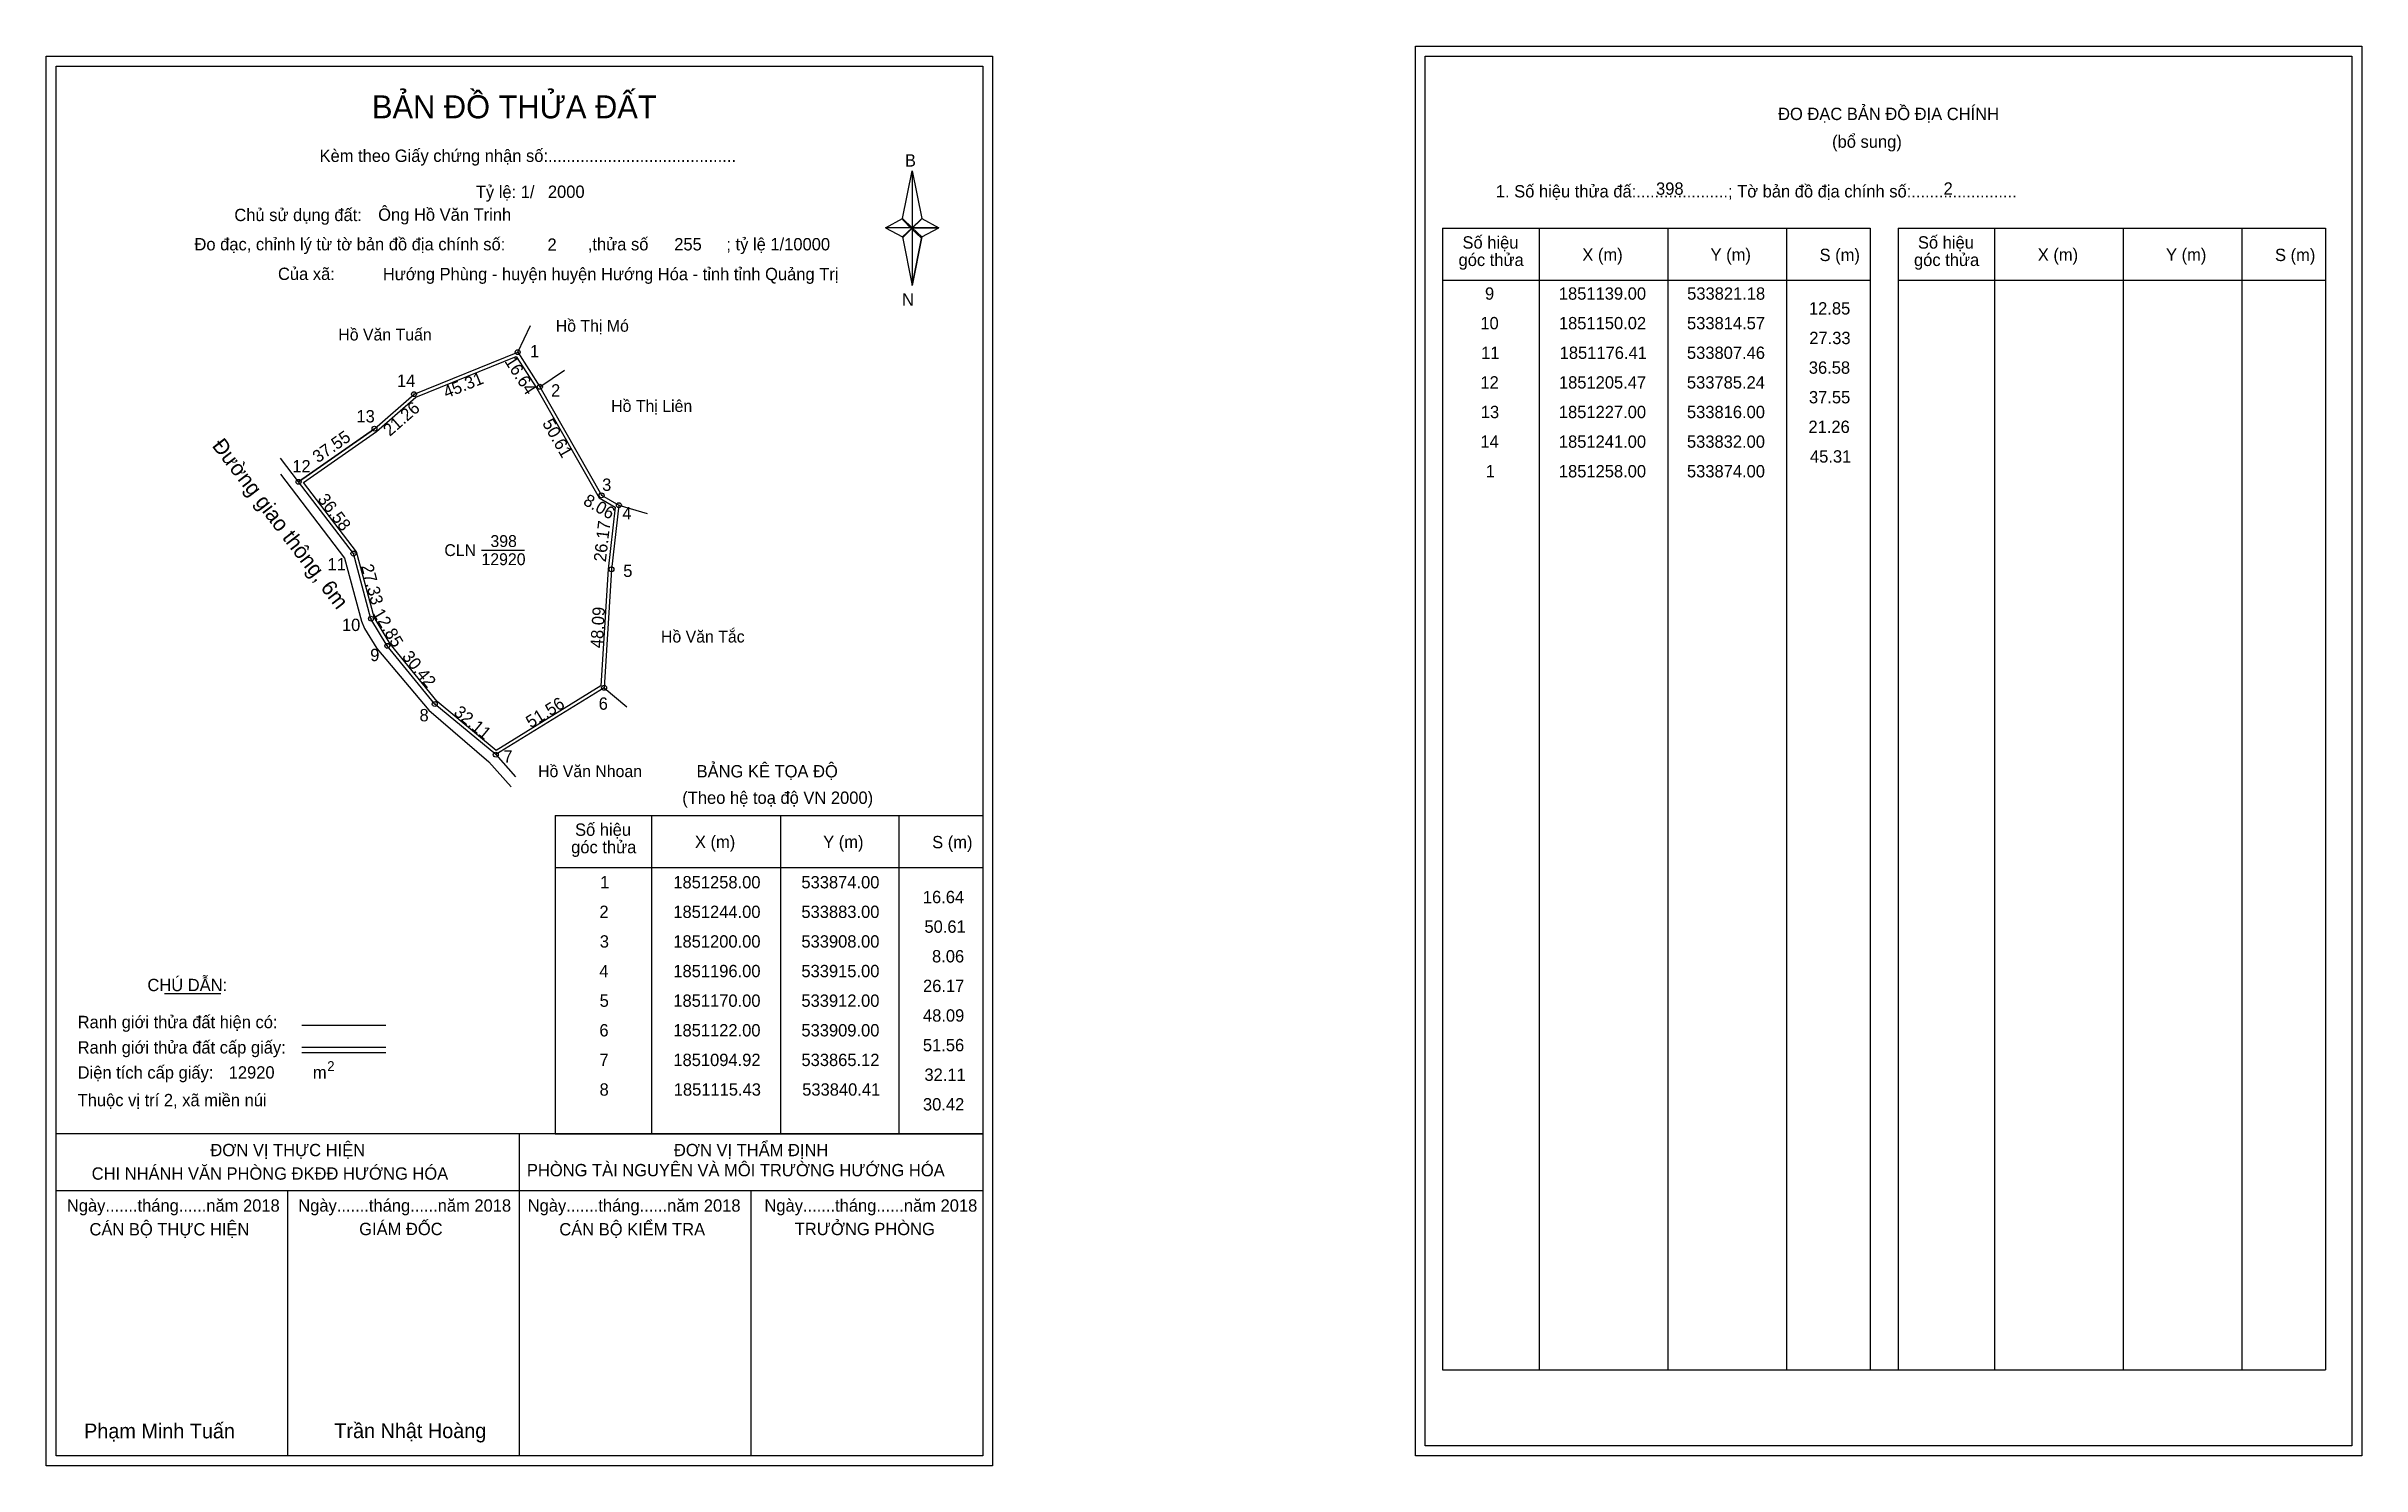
# Model space of a CAD drawing. Extents: x 533683 to 534621, y 1850807 to 1851382.
import ezdxf

# ---------------------------------------------------------------- set-up
doc = ezdxf.new("R2010")
doc.units = 0
for name, color, linetype in [('Level 1', 7, 'Continuous'), ('Level 10', 7, 'Continuous'), ('Level 11', 7, 'Continuous'), ('Level 13', 7, 'Continuous'), ('Level 27', 7, 'Continuous'), ('Level 3', 7, 'Continuous'), ('Level 49', 7, 'Continuous'), ('Level 53', 7, 'Continuous'), ('Level 55', 7, 'Continuous'), ('Level 6', 7, 'Continuous'), ('Level 60', 7, 'Continuous'), ('Level 63', 7, 'Continuous'), ('Level 9', 7, 'Continuous')]:
    doc.layers.add(name, color=color, linetype=linetype)

msp = doc.modelspace()

# ---------------------------------------------------------------- linework, layer by layer
at = {"layer": 'Level 1'}
for p, q in [((534241.68, 1851377.95), (534241.68, 1851377.95)), ((533687.04, 1851373.95), (533687.04, 1851373.95)), ((534029.88, 1851312.19), (534033.81, 1851331.47)), ((534033.81, 1851331.47), (534033.81, 1851308.42)), ((534033.81, 1851331.47), (534037.75, 1851312.19)), ((534022.99, 1851308.42), (534029.88, 1851312.19)), ((534029.88, 1851312.19), (534033.81, 1851308.42)), ((534033.52, 1851307.98), (534029.88, 1851311.75)), ((534037.45, 1851311.75), (534033.52, 1851307.98)), ((534033.52, 1851307.98), (534037.45, 1851311.75)), ((534037.75, 1851312.19), (534033.81, 1851308.42)), ((534033.81, 1851308.42), (534029.88, 1851304.74)), ((534033.52, 1851307.98), (534029.88, 1851304.3)), ((534029.88, 1851304.3), (534033.52, 1851307.98)), ((534029.88, 1851304.74), (534033.81, 1851285.02)), ((534037.45, 1851304.3), (534033.52, 1851307.98)), ((534033.81, 1851308.42), (534033.81, 1851285.02)), ((534033.81, 1851308.42), (534044.64, 1851308.42)), ((534033.81, 1851308.42), (534037.75, 1851304.74)), ((534037.75, 1851304.74), (534033.81, 1851285.02)), ((534037.75, 1851304.74), (534044.64, 1851308.42)), ((534248.75, 1851308.24), (534421.95, 1851308.24)), ((534287.93, 1850845.71), (534287.93, 1851308.24)), ((534340.07, 1850845.71), (534340.07, 1851308.24)), ((534388.02, 1851308.24), (534388.02, 1850845.71)), ((534421.95, 1851308.24), (534421.95, 1850845.71)), ((534433.26, 1851308.24), (534606.46, 1851308.24)), ((534472.44, 1850845.71), (534472.44, 1851308.24)), ((534524.59, 1850845.71), (534524.59, 1851308.24)), ((534572.53, 1851308.24), (534572.53, 1850845.71)), ((534606.46, 1851308.24), (534606.46, 1850845.71)), ((534248.75, 1851287.19), (534421.95, 1851287.19)), ((534433.26, 1851287.19), (534606.46, 1851287.19)), ((533889.22, 1851070.3), (534062.42, 1851070.3)), ((533928.4, 1850941.25), (533928.4, 1851070.3)), ((533980.55, 1850941.25), (533980.55, 1851070.3)), ((534028.49, 1851070.3), (534028.49, 1850941.25)), ((533889.22, 1851049.24), (534062.42, 1851049.24)), ((533730.87, 1850998.08), (533753.68, 1850998.08)), ((533786.6, 1850985.27), (533820.62, 1850985.27)), ((533786.6, 1850976.38), (533820.62, 1850976.38)), ((533786.6, 1850974.19), (533820.62, 1850974.19)), ((533900.69, 1850941.25), (533687.03, 1850941.25)), ((534062.42, 1850941.25), (533852.74, 1850941.25)), ((533874.73, 1850810.8), (533874.73, 1850941.25)), ((533889.22, 1850941.24), (534062.42, 1850941.24)), ((534062.43, 1850918.14), (533687.03, 1850918.14)), ((533780.88, 1850810.8), (533780.88, 1850918.14)), ((533968.58, 1850810.8), (533968.58, 1850918.14)), ((534248.75, 1850845.71), (534606.46, 1850845.71)), ((534617.08, 1850814.8), (534617.08, 1850814.8)), ((534062.42, 1850810.8), (534062.42, 1850810.8))]:
    msp.add_line(p, q, dxfattribs=at)
for points in [[(534029.88, 1851312.19), (534033.81, 1851331.47), (534033.81, 1851308.42)], [(534033.81, 1851308.42), (534037.75, 1851312.19), (534044.64, 1851308.42)], [(534022.99, 1851308.42), (534029.88, 1851304.74), (534033.81, 1851308.42)], [(534033.81, 1851308.42), (534033.81, 1851285.02), (534037.75, 1851304.74)]]:
    msp.add_lwpolyline(points, close=True, dxfattribs=at)
at = {"layer": 'Level 10'}
for p, q in [((533816, 1851227), (533785.24, 1851205.47)), ((533814.57, 1851150.02), (533807.46, 1851176.41))]:
    msp.add_line(p, q, dxfattribs=at)
for points in [[(533874, 1851258), (533883, 1851244), (533908, 1851200), (533915, 1851196), (533912, 1851170), (533909, 1851122), (533865.12, 1851094.92), (533840.41, 1851115.43), (533821.18, 1851139), (533814.57, 1851150.02), (533807.46, 1851176.41), (533785.24, 1851205.47), (533816, 1851227), (533832, 1851241)], [(533873.45, 1851256.27), (533881.8, 1851243.28), (533906.97, 1851198.97), (533913.5, 1851195.24), (533910.61, 1851170.12), (533907.65, 1851122.81), (533865.24, 1851096.64), (533841.41, 1851116.42), (533822.33, 1851139.81), (533815.87, 1851150.57), (533808.74, 1851177.04), (533787.24, 1851205.16), (533816.86, 1851225.9), (533832.74, 1851239.79)]]:
    msp.add_lwpolyline(points, close=True, dxfattribs=at)
for points in [[(533777.86, 1851208.53), (533803.81, 1851174.6), (533810.7, 1851149.03), (533812, 1851146)], [(533812, 1851146), (533817, 1851138), (533838, 1851113), (533862.31, 1851092.05), (533871.33, 1851081.85)]]:
    msp.add_lwpolyline(points, dxfattribs=at)
at = {"layer": 'Level 11'}
for centre in [(533874, 1851258), (533874, 1851258), (533883, 1851244), (533832, 1851241), (533816, 1851227), (533785.24, 1851205.47), (533908, 1851200), (533915, 1851196), (533807.46, 1851176.41), (533912, 1851170), (533814.57, 1851150.02), (533821.18, 1851139), (533909, 1851122), (533840.41, 1851115.43), (533865.12, 1851094.92)]:
    msp.add_circle(centre, 1, dxfattribs=at)
at = {"layer": 'Level 27'}
for p, q in [((533874, 1851258), (533879.17, 1851268.83)), ((533883, 1851244), (533892.98, 1851250.66)), ((533785.24, 1851205.47), (533777.95, 1851215)), ((533915, 1851196), (533926.51, 1851192.59)), ((533909, 1851122), (533918.2, 1851114.3)), ((533865.12, 1851094.92), (533873.07, 1851085.93))]:
    msp.add_line(p, q, dxfattribs=at)
at = {"layer": 'Level 3'}
for p, q in [((534248.75, 1851308.24), (534248.75, 1850845.71)), ((534433.26, 1851308.24), (534433.26, 1850845.71)), ((533889.22, 1851070.3), (533889.22, 1850941.25))]:
    msp.add_line(p, q, dxfattribs=at)
at = {"layer": 'Level 63'}
for points in [[(533683.03, 1851377.95), (534066.43, 1851377.95), (534066.43, 1850806.8), (533683.03, 1850806.8)], [(534237.68, 1851381.95), (534621.09, 1851381.95), (534621.09, 1850810.8), (534237.68, 1850810.8)], [(534241.68, 1851377.95), (534617.09, 1851377.95), (534617.09, 1850814.8), (534241.68, 1850814.8)], [(533687.03, 1851373.95), (534062.43, 1851373.95), (534062.43, 1850810.8), (533687.03, 1850810.8)]]:
    msp.add_lwpolyline(points, close=True, dxfattribs=at)
at = {"layer": 'Level 9'}
msp.add_line((533859.34, 1851177.79), (533876.82, 1851177.79), dxfattribs=at)

# ---------------------------------------------------------------- texts
at = {"layer": 'Level 1'}
for s, height, p in [('BẢN ĐỒ THỬA ĐẤT', 9.3313, (533814.97, 1851352.76)), ('ĐO ĐẠC BẢN ĐỒ ĐỊA CHÍNH', 5, (534384.64, 1851352.07)), ('(bổ sung)', 5, (534406.52, 1851340.83)), ('Kèm theo Giấy chứng nhận số:.........................................', 5, (533793.73, 1851335.1)), ('B', 5, (534030.9, 1851333.22)), ('1. Số hiệu thửa đấ:....................; Tờ bản đồ địa chính số:.......................', 5, (534270.3, 1851320.71)), ('Chủ sử dụng đất:', 5, (533759.21, 1851311.12)), ('Đo đạc, chỉnh lý từ tờ bản đồ địa chính số:                  ,thửa số                 ; tỷ lệ 1/10000', 5, (533743.05, 1851299.26)), ('Số hiệu', 5, (534256.78, 1851299.98)), ('X (m)', 5, (534305.34, 1851295.03)), ('Y (m)', 5, (534357.29, 1851295.03)), ('S (m)', 5, (534401.45, 1851294.93)), ('Số hiệu', 5, (534441.29, 1851299.98)), ('X (m)', 5, (534489.85, 1851295.03)), ('Y (m)', 5, (534541.81, 1851295.03)), ('S (m)', 5, (534585.97, 1851294.93)), ('Của xã:', 5, (533776.89, 1851287.26)), ('góc thửa', 5, (534255.19, 1851292.92)), ('góc thửa', 5, (534439.71, 1851292.92)), ('N', 5, (534029.7, 1851276.88)), ('BẢNG KÊ TỌA ĐỘ', 5, (533946.49, 1851085.7)), ('(Theo hệ toạ độ VN 2000)', 5, (533940.69, 1851074.98)), ('Số hiệu', 5, (533897.25, 1851062.03)), ('góc thửa', 5, (533895.67, 1851054.97)), ('X (m)', 5, (533945.81, 1851057.08)), ('Y (m)', 5, (533997.77, 1851057.08)), ('S (m)', 5, (534041.93, 1851056.98)), ('CHÚ DẪN:', 5, (533723.99, 1850999.09)), ('Ranh giới thửa đất hiện có:', 5, (533695.73, 1850984.09)), ('Ranh giới thửa đất cấp giấy:', 5, (533695.73, 1850973.81)), ('Diện tích cấp giấy:', 5, (533695.73, 1850963.65)), ('m', 5, (533791.04, 1850963.69)), ('2', 4, (533796.83, 1850966.71)), ('Thuộc vị trí 2, xã miền núi', 5, (533695.73, 1850952.45)), ('ĐƠN VỊ THỰC HIỆN', 5, (533749.5, 1850932.21)), ('ĐƠN VỊ THẨM ĐỊNH', 5, (533937.3, 1850932.21)), ('CHI NHÁNH VĂN PHÒNG ĐKĐĐ HƯỚNG HÓA', 5, (533701.42, 1850922.69)), ('PHÒNG TÀI NGUYÊN VÀ MÔI TRƯỜNG HƯỚNG HÓA', 5, (533877.75, 1850924.07)), ('Ngày.......tháng......năm 2018', 5, (533691.37, 1850909.74)), ('Ngày.......tháng......năm 2018', 5, (533785.11, 1850909.74)), ('Ngày.......tháng......năm 2018', 5, (533878.06, 1850909.74)), ('Ngày.......tháng......năm 2018', 5, (533973.98, 1850909.74)), ('CÁN BỘ THỰC HIỆN', 5, (533700.53, 1850900.11)), ('GIÁM ĐỐC', 5, (533809.79, 1850900.23)), ('CÁN BỘ KIỂM TRA', 5, (533890.87, 1850900.11)), ('TRƯỞNG PHÒNG', 5, (533986.25, 1850900.23)), ('Phạm Minh Tuấn', 6, (533698.35, 1850817.88)), ('Trần Nhật Hoàng', 6, (533799.73, 1850817.98))]:
    msp.add_text(s, height=height, dxfattribs=at).set_placement(p)
at = {"layer": 'Level 11'}
msp.add_text('Tỷ lệ: 1/', height=5, dxfattribs=at).set_placement((533857.05, 1851320.48))
at = {"layer": 'Level 13'}
for s, p in [('CLN', (533844.3, 1851175.39)), ('398', (533862.96, 1851179.07)), ('12920', (533859.34, 1851171.71))]:
    msp.add_text(s, height=4.8, dxfattribs=at).set_placement(p)
at = {"layer": 'Level 49'}
for s, height, rotation, p in [('16.64', 5, 302.73523, (533868.52, 1851254.31)), ('45.31', 5, 22.03623, (533845.12, 1851239.22)), ('21.26', 5, 41.18593, (533822.2, 1851223.65)), ('37.55', 5, 34.98952, (533793.09, 1851212.92)), ('50.61', 5, 299.60445, (533883.81, 1851229.25)), ('Đường giao thông, 6m', 6.25, 307.40243, (533749.9, 1851220.05)), ('36.58', 5, 307.40243, (533792.7, 1851198.35)), ('8.06', 5, 330.25512, (533900.18, 1851196.5)), ('26.17', 5, 83.41806, (533909.7, 1851172.81)), ('27.33', 5, 285.07861, (533810.48, 1851171.36)), ('12.85', 5, 300.95611, (533815.1, 1851152.25)), ('48.09', 5, 86.42367, (533908.39, 1851137.96)), ('30.42', 5, 309.20989, (533826.88, 1851134.55)), ('32.11', 5, 320.30637, (533847.74, 1851111.42)), ('51.56', 5, 31.6803, (533879.27, 1851105.53))]:
    msp.add_text(s, height=height, rotation=rotation, dxfattribs=at).set_placement(p)
at = {"layer": 'Level 53'}
for s, p in [('9', (534265.9, 1851279.27)), ('1851139.00', (534295.83, 1851279.27)), ('533821.18', (534347.8, 1851279.27)), ('10', (534264.02, 1851267.27)), ('1851150.02', (534295.85, 1851267.27)), ('533814.57', (534347.75, 1851267.27)), ('12.85', (534397.15, 1851273.27)), ('27.33', (534397.28, 1851261.27)), ('11', (534264.34, 1851255.27)), ('1851176.41', (534296.15, 1851255.27)), ('533807.46', (534347.73, 1851255.27)), ('36.58', (534397.09, 1851249.27)), ('12', (534264.04, 1851243.27)), ('1851205.47', (534295.86, 1851243.27)), ('533785.24', (534347.71, 1851243.27)), ('13', (534264.2, 1851231.27)), ('1851227.00', (534295.83, 1851231.27)), ('533816.00', (534347.72, 1851231.27)), ('37.55', (534397.15, 1851237.27)), ('21.26', (534396.95, 1851225.27)), ('14', (534264.02, 1851219.27)), ('1851241.00', (534295.83, 1851219.27)), ('533832.00', (534347.72, 1851219.27)), ('45.31', (534397.57, 1851213.27)), ('1', (534266.19, 1851207.27)), ('1851258.00', (534295.83, 1851207.27)), ('533874.00', (534347.72, 1851207.27)), ('1', (533907.42, 1851040.74)), ('1851258.00', (533937.06, 1851040.74)), ('533874.00', (533988.95, 1851040.74)), ('16.64', (534038.15, 1851034.74)), ('2', (533907.12, 1851028.74)), ('1851244.00', (533937.06, 1851028.74)), ('533883.00', (533988.95, 1851028.74)), ('50.61', (534038.8, 1851022.74)), ('3', (533907.27, 1851016.74)), ('1851200.00', (533937.06, 1851016.74)), ('533908.00', (533988.95, 1851016.74)), ('4', (533907.09, 1851004.74)), ('1851196.00', (533937.06, 1851004.74)), ('533915.00', (533988.95, 1851004.74)), ('8.06', (534041.87, 1851010.74)), ('26.17', (534038.22, 1850998.74)), ('5', (533907.21, 1850992.74)), ('1851170.00', (533937.06, 1850992.74)), ('533912.00', (533988.95, 1850992.74)), ('48.09', (534038.21, 1850986.74)), ('6', (533907.11, 1850980.74)), ('1851122.00', (533937.06, 1850980.74)), ('533909.00', (533988.95, 1850980.74)), ('7', (533907.13, 1850968.74)), ('1851094.92', (533937.08, 1850968.74)), ('533865.12', (533988.97, 1850968.74)), ('51.56', (534038.17, 1850974.74)), ('8', (533907.18, 1850956.74)), ('1851115.43', (533937.23, 1850956.74)), ('533840.41', (533989.27, 1850956.74)), ('32.11', (534038.8, 1850962.74)), ('30.42', (534038.2, 1850950.74))]:
    msp.add_text(s, height=5, dxfattribs=at).set_placement(p)
at = {"layer": 'Level 55'}
for s, height, p in [('390', 0.22, (533873.76, 1851257.78)), ('384', 0.22, (533873.76, 1851257.78)), ('390', 0.22, (533873.76, 1851257.78)), ('1', 0.8, (533873.78, 1851258)), ('384', 0.22, (533882.76, 1851243.78)), ('387', 0.22, (533882.76, 1851243.78)), ('2', 0.8, (533882.73, 1851244)), ('14', 0.8, (533831.43, 1851241)), ('390', 0.22, (533831.76, 1851240.78)), ('390', 0.22, (533831.76, 1851240.78)), ('13', 0.8, (533815.46, 1851227)), ('390', 0.22, (533815.76, 1851226.78)), ('390', 0.22, (533815.76, 1851226.78)), ('12', 0.8, (533784.67, 1851205.47)), ('390', 0.22, (533785, 1851205.25)), ('390', 0.22, (533785, 1851205.25)), ('0', 0.22, (533785.16, 1851205.25)), ('0', 0.22, (533785.16, 1851205.25)), ('387', 0.22, (533907.76, 1851199.78)), ('3', 0.8, (533907.75, 1851200)), ('4', 0.8, (533914.72, 1851196)), ('387', 0.22, (533914.76, 1851195.78)), ('401', 0.22, (533914.78, 1851195.78)), ('11', 0.8, (533806.94, 1851176.41)), ('0', 0.22, (533807.38, 1851176.19)), ('0', 0.22, (533807.38, 1851176.19)), ('401', 0.22, (533911.78, 1851169.78)), ('5', 0.8, (533911.74, 1851170)), ('10', 0.8, (533814, 1851150.02)), ('0', 0.22, (533814.49, 1851149.8)), ('0', 0.22, (533814.49, 1851149.8)), ('9', 0.8, (533820.91, 1851139)), ('0', 0.22, (533821.1, 1851138.78)), ('0', 0.22, (533821.1, 1851138.78)), ('410', 0.22, (533908.76, 1851121.78)), ('6', 0.8, (533908.73, 1851122)), ('401', 0.22, (533908.78, 1851121.78)), ('8', 0.8, (533840.15, 1851115.43)), ('0', 0.22, (533840.33, 1851115.21)), ('0', 0.22, (533840.33, 1851115.21)), ('410', 0.22, (533864.88, 1851094.7)), ('7', 0.8, (533864.85, 1851094.92)), ('0', 0.22, (533865.04, 1851094.7)), ('0', 0.22, (533865.04, 1851094.7))]:
    msp.add_text(s, height=height, dxfattribs=at).set_placement(p)
at = {"layer": 'Level 6'}
for s, p in [('2000', (533886.24, 1851320.52)), ('398', (534335.2, 1851321.79)), ('2', (534451.69, 1851321.83)), ('Ông Hồ Văn Trinh', (533817.48, 1851311.25)), ('2', (533886.08, 1851299.08)), ('255', (533937.43, 1851299.24)), (' Hướng Phùng - huyện huyện Hướng Hóa - tỉnh tỉnh Quảng Trị', (533817.51, 1851287.17)), ('12920', (533756.92, 1850963.66))]:
    msp.add_text(s, height=5, dxfattribs=at).set_placement(p)
at = {"layer": 'Level 60'}
for s, p in [('Hồ Thị Mó', (533889.44, 1851266.3)), ('Hồ Văn Tuấn', (533801.34, 1851262.74)), ('Hồ Thị Liên', (533911.89, 1851233.8)), ('Hồ Văn Tắc', (533932.06, 1851140.36)), ('Hồ Văn Nhoan', (533882.27, 1851085.81))]:
    msp.add_text(s, height=4.8, dxfattribs=at).set_placement(p)
at = {"layer": 'Level 9'}
for s, p in [('1', (533878.99, 1851255.9)), ('14', (533825.08, 1851243.95)), ('2', (533887.53, 1851240.02)), ('13', (533808.67, 1851229.54)), ('12', (533782.68, 1851209.29)), ('3', (533908.22, 1851201.81)), ('4', (533916.41, 1851190.21)), ('11', (533796.96, 1851169.56)), ('5', (533916.77, 1851166.93)), ('10', (533802.8, 1851145.02)), ('9', (533814.25, 1851132.82)), ('8', (533834.23, 1851108.42)), ('6', (533906.83, 1851113.12)), ('7', (533868.2, 1851091.72))]:
    msp.add_text(s, height=5, dxfattribs=at).set_placement(p)

doc.saveas('drawing.dxf')
